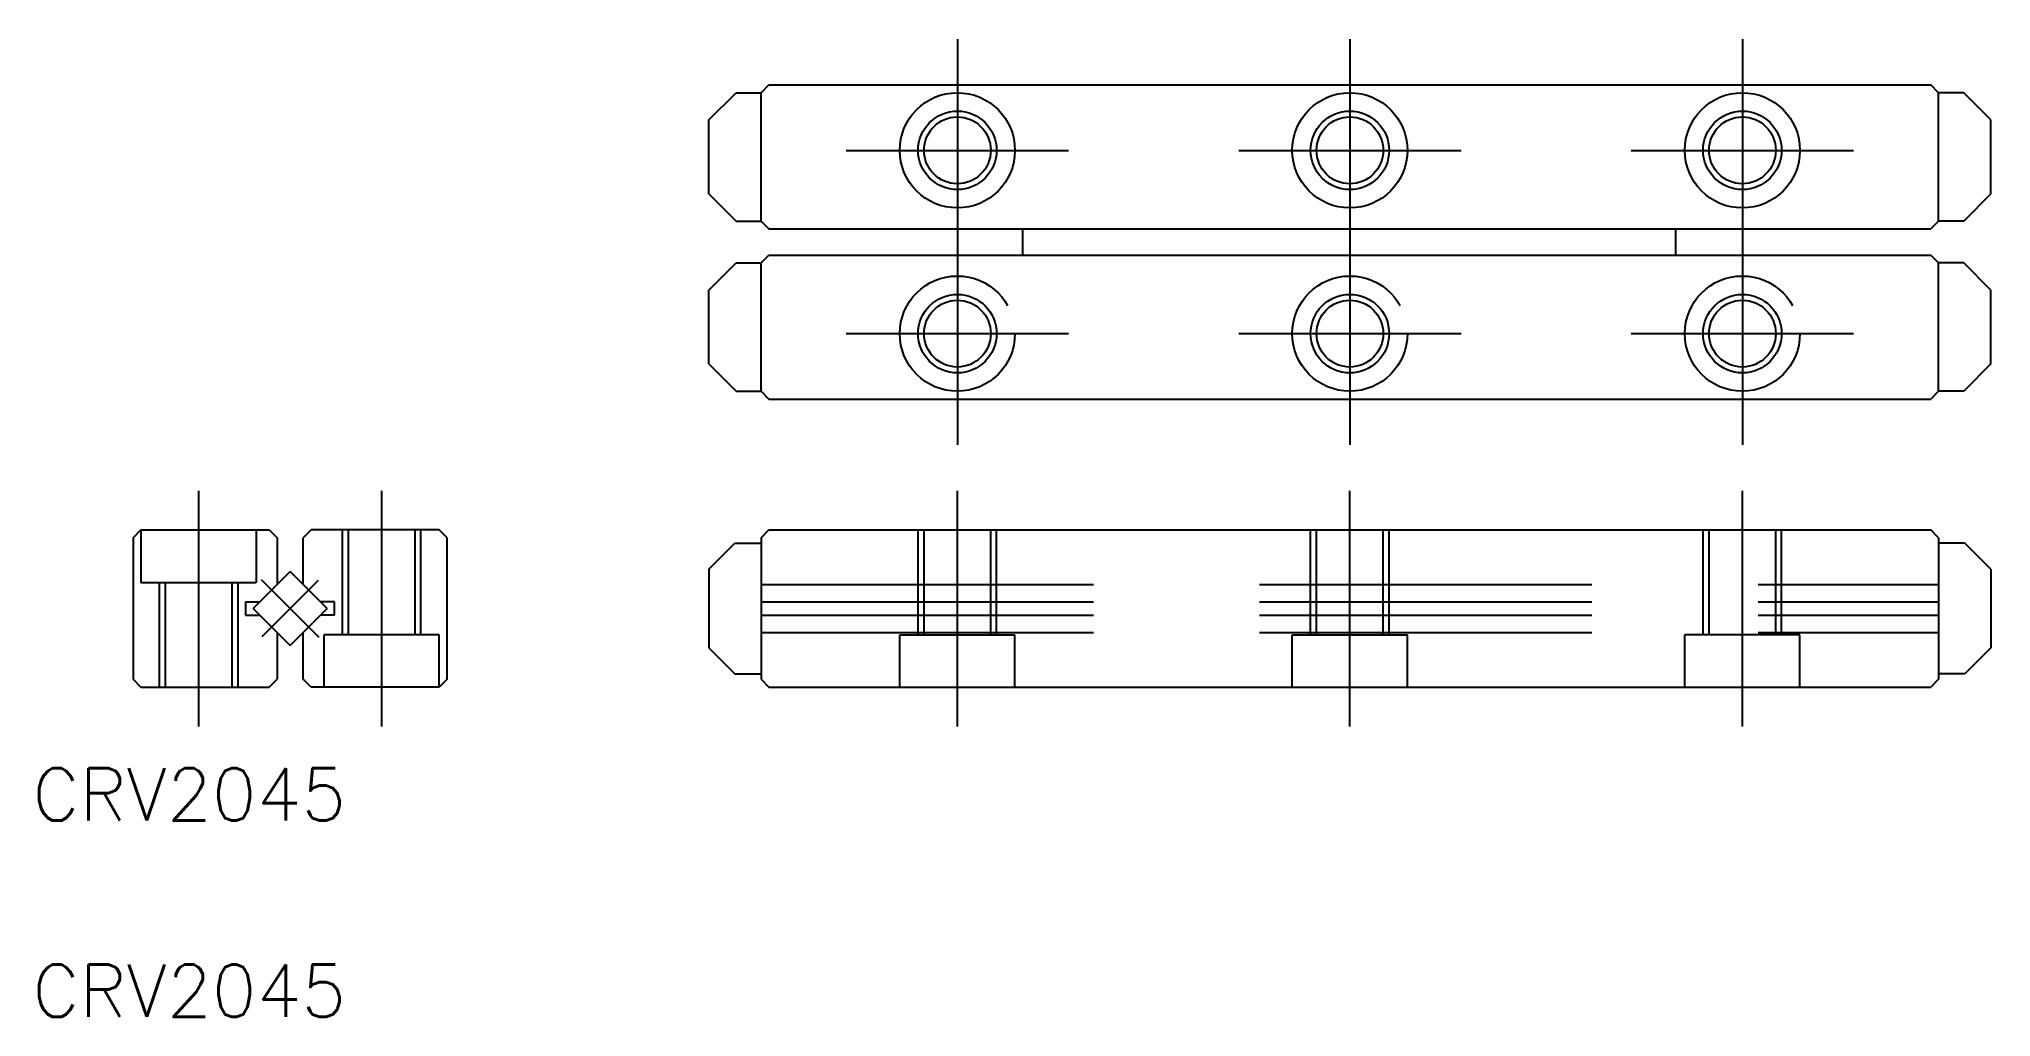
# Model space of a CAD drawing. Extents: x -25.6 to 49, y -15.6 to 21.8.
import ezdxf

# ---------------------------------------------------------------- set-up
doc = ezdxf.new("R2010")
doc.units = 0
doc.linetypes.add('CENTER', pattern=[50.8, 31.75, -6.35, 6.35, -6.35])
doc.linetypes.add('DASHED', pattern=[19.05, 12.7, -6.35])
doc.layers.get('0').update_dxf_attribs({"linetype": 'CONTINUOUS'})
doc.layers.add('CENTER', color=1, linetype='CONTINUOUS')
doc.styles.get("Standard").update_dxf_attribs({"font": 'txt.shx', "height": 3, "bigfont": 'bigfont.shx'})

msp = doc.modelspace()

# ---------------------------------------------------------------- linework, layer by layer
at = {"color": 7, "linetype": 'CONTINUOUS'}
for p, q in [((0, 18.66), (1.04, 19.7)), ((1.04, 19.7), (2, 19.7)), ((2, 19.7), (2.3, 20)), ((2, 14.8), (2, 19.7)), ((2.3, 20), (46.7, 20)), ((47, 19.7), (46.7, 20)), ((47, 14.8), (47, 19.7)), ((47.96, 19.7), (47, 19.7)), ((49, 18.66), (47.96, 19.7)), ((0, 15.84), (0, 18.66)), ((49, 15.84), (49, 18.66)), ((0, 15.84), (1.04, 14.8)), ((49, 15.84), (47.96, 14.8)), ((1.04, 14.8), (2, 14.8)), ((2, 14.8), (2.3, 14.5)), ((2.3, 14.5), (46.7, 14.5)), ((12, 13.5), (12, 14.5)), ((36.96, 13.5), (36.96, 14.5)), ((47, 14.8), (46.7, 14.5)), ((47.96, 14.8), (47, 14.8)), ((2, 13.2), (2.3, 13.5)), ((2.3, 13.5), (46.7, 13.5)), ((47, 13.2), (46.7, 13.5)), ((0, 12.16), (1.04, 13.2)), ((1.04, 13.2), (2, 13.2)), ((2, 8.3), (2, 13.2)), ((47, 8.3), (47, 13.2)), ((47.96, 13.2), (47, 13.2)), ((49, 12.16), (47.96, 13.2)), ((0, 9.34), (0, 12.16)), ((49, 9.34), (49, 12.16)), ((0, 9.34), (1.04, 8.3)), ((49, 9.34), (47.96, 8.3)), ((1.04, 8.3), (2, 8.3)), ((2, 8.3), (2.3, 8)), ((47, 8.3), (46.7, 8)), ((47.96, 8.3), (47, 8.3)), ((2.3, 8), (46.7, 8)), ((-22, 2.7), (-21.7, 3)), ((-21.7, 3), (-16.8, 3)), ((-21.7, 3), (-21.7, 1)), ((-20.475, 3), (-20.475, 3)), ((-19.25, 3), (-19.25, 3)), ((-17.3, 3), (-17.3, 1)), ((-16.8, 3), (-16.5, 2.7)), ((-15.2, 3), (-15.5, 2.7)), ((-10.3, 3), (-15.2, 3)), ((-13.775, -1), (-13.775, 3)), ((-11.225, -1), (-11.225, 3)), ((-10, 2.7), (-10.3, 3)), ((2, 2.7), (2.3, 3)), ((2.3, 3), (46.7, 3)), ((47, 2.7), (46.7, 3)), ((-22, 2.7), (-22, -2.7)), ((-16.5, 2.7), (-16.5, 0.914)), ((-15.5, 0.914), (-15.5, 2.7)), ((-10, -2.7), (-10, 2.7)), ((0, 1.5), (1, 2.5)), ((1, 2.5), (2, 2.5)), ((2, 2.7), (2, -2.7)), ((47, 2.7), (47, -2.7)), ((48, 2.5), (47, 2.5)), ((49, 1.5), (48, 2.5)), ((0, 1.5), (0, -1.5)), ((49, 1.5), (49, -1.5)), ((-21.7, 1), (-17.3, 1)), ((-20.775, 1), (-20.775, -3)), ((-18.225, 1), (-18.225, -3)), ((-17.414, 0), (-16, 1.414)), ((-14.586, 0), (-16, 1.414)), ((-17.7, 0.25), (-17.164, 0.25)), ((-17.7, 0.25), (-17.7, -0.25)), ((-17.414, 0), (-16, -1.414)), ((-14.586, 0), (-16, -1.414)), ((-14.3, 0.25), (-14.836, 0.25)), ((-14.3, -0.25), (-14.3, 0.25)), ((-17.7, -0.25), (-17.164, -0.25)), ((-14.3, -0.25), (-14.836, -0.25)), ((-16.5, -0.914), (-16.5, -2.7)), ((-15.5, -2.7), (-15.5, -0.914)), ((-10.3, -1), (-14.7, -1)), ((-14.7, -3), (-14.7, -1)), ((-10.3, -3), (-10.3, -1)), ((0, -1.5), (1, -2.5)), ((49, -1.5), (48, -2.5)), ((-22, -2.7), (-21.7, -3)), ((-16.8, -3), (-16.5, -2.7)), ((-15.2, -3), (-15.5, -2.7)), ((-10, -2.7), (-10.3, -3)), ((1, -2.5), (2, -2.5)), ((2, -2.7), (2.3, -3)), ((47, -2.7), (46.7, -3)), ((48, -2.5), (47, -2.5)), ((-21.7, -3), (-16.8, -3)), ((-10.3, -3), (-15.2, -3)), ((2.3, -3), (46.7, -3))]:
    msp.add_line(p, q, dxfattribs=at)
at = {"color": 3}
for p, q in [((-14, -1), (-14, 3)), ((-11, -1), (-11, 3)), ((-21, 1), (-21, -3)), ((-18, 1), (-18, -3))]:
    msp.add_line(p, q, dxfattribs=at)
at = {"color": 3, "linetype": 'DASHED'}
for p, q in [((8, -1), (8, 3)), ((8.225, -1), (8.225, 3)), ((10.775, -1), (10.775, 3)), ((11, -1), (11, 3)), ((23, -1), (23, 3)), ((23.225, -1), (23.225, 3)), ((25.775, -1), (25.775, 3)), ((26, -1), (26, 3)), ((38, -1), (38, 3)), ((38.225, -1), (38.225, 3)), ((40.775, -1), (40.775, 3)), ((41, -1), (41, 3)), ((2, 0.914), (47, 0.914)), ((2, 0.25), (47, 0.25)), ((2, -0.25), (47, -0.25)), ((2, -0.914), (47, -0.914)), ((7.3, -3), (7.3, -1)), ((7.3, -1), (11.7, -1)), ((11.7, -3), (11.7, -1)), ((22.3, -1), (26.7, -1)), ((22.3, -3), (22.3, -1)), ((26.7, -3), (26.7, -1)), ((37.3, -3), (37.3, -1)), ((41.7, -1), (37.3, -1)), ((41.7, -3), (41.7, -1))]:
    msp.add_line(p, q, dxfattribs=at)
at = {"color": 7, "linetype": 'CONTINUOUS'}
for centre, radius in [((9.5, 17.5), 2.2), ((24.5, 17.5), 2.2), ((39.5, 17.5), 2.2), ((9.5, 17.5), 1.275), ((24.5, 17.5), 1.275), ((39.5, 17.5), 1.275), ((9.5, 10.5), 1.275), ((24.5, 10.5), 1.275), ((39.5, 10.5), 1.275)]:
    msp.add_circle(centre, radius, dxfattribs=at)
at = {"color": 3}
for centre in [(9.5, 17.5), (24.5, 17.5), (39.5, 17.5), (9.5, 10.5), (24.5, 10.5), (39.5, 10.5)]:
    msp.add_circle(centre, 1.5, dxfattribs=at)
at = {"color": 3, "linetype": 'DASHED'}
for centre in [(9.5, 10.5), (24.5, 10.5), (39.5, 10.5)]:
    msp.add_circle(centre, 2.2, dxfattribs=at)
at = {"layer": 'CENTER', "color": 1, "linetype": 'CENTER'}
for p, q in [((9.5, 21.75), (9.5, 12.75)), ((24.5, 21.75), (24.5, 12.75)), ((39.5, 21.75), (39.5, 12.75)), ((5.25, 17.5), (13.75, 17.5)), ((20.25, 17.5), (28.75, 17.5)), ((35.25, 17.5), (43.75, 17.5)), ((9.5, 15.25), (9.5, 6.25)), ((24.5, 15.25), (24.5, 6.25)), ((39.5, 15.25), (39.5, 6.25)), ((5.25, 10.5), (13.75, 10.5)), ((20.25, 10.5), (28.75, 10.5)), ((35.25, 10.5), (43.75, 10.5)), ((-19.5, 4.5), (-19.5, -4.5)), ((-12.5, -4.5), (-12.5, 4.5)), ((9.5, -4.5), (9.5, 4.5)), ((24.5, -4.5), (24.5, 4.5)), ((39.5, -4.5), (39.5, 4.5)), ((-17.11, 1.11), (-16, 0)), ((-14.93, 1.07), (-16, 0)), ((-17.07, -1.07), (-16, 0)), ((-14.89, -1.11), (-16, 0))]:
    msp.add_line(p, q, dxfattribs=at)

# ---------------------------------------------------------------- texts
at = {"color": 7, "linetype": 'CONTINUOUS'}
for p in [(-25.853, -8.098), (-25.853, -15.598)]:
    msp.add_text('CRV2045', height=2, dxfattribs=at).set_placement(p)

doc.saveas('drawing.dxf')
